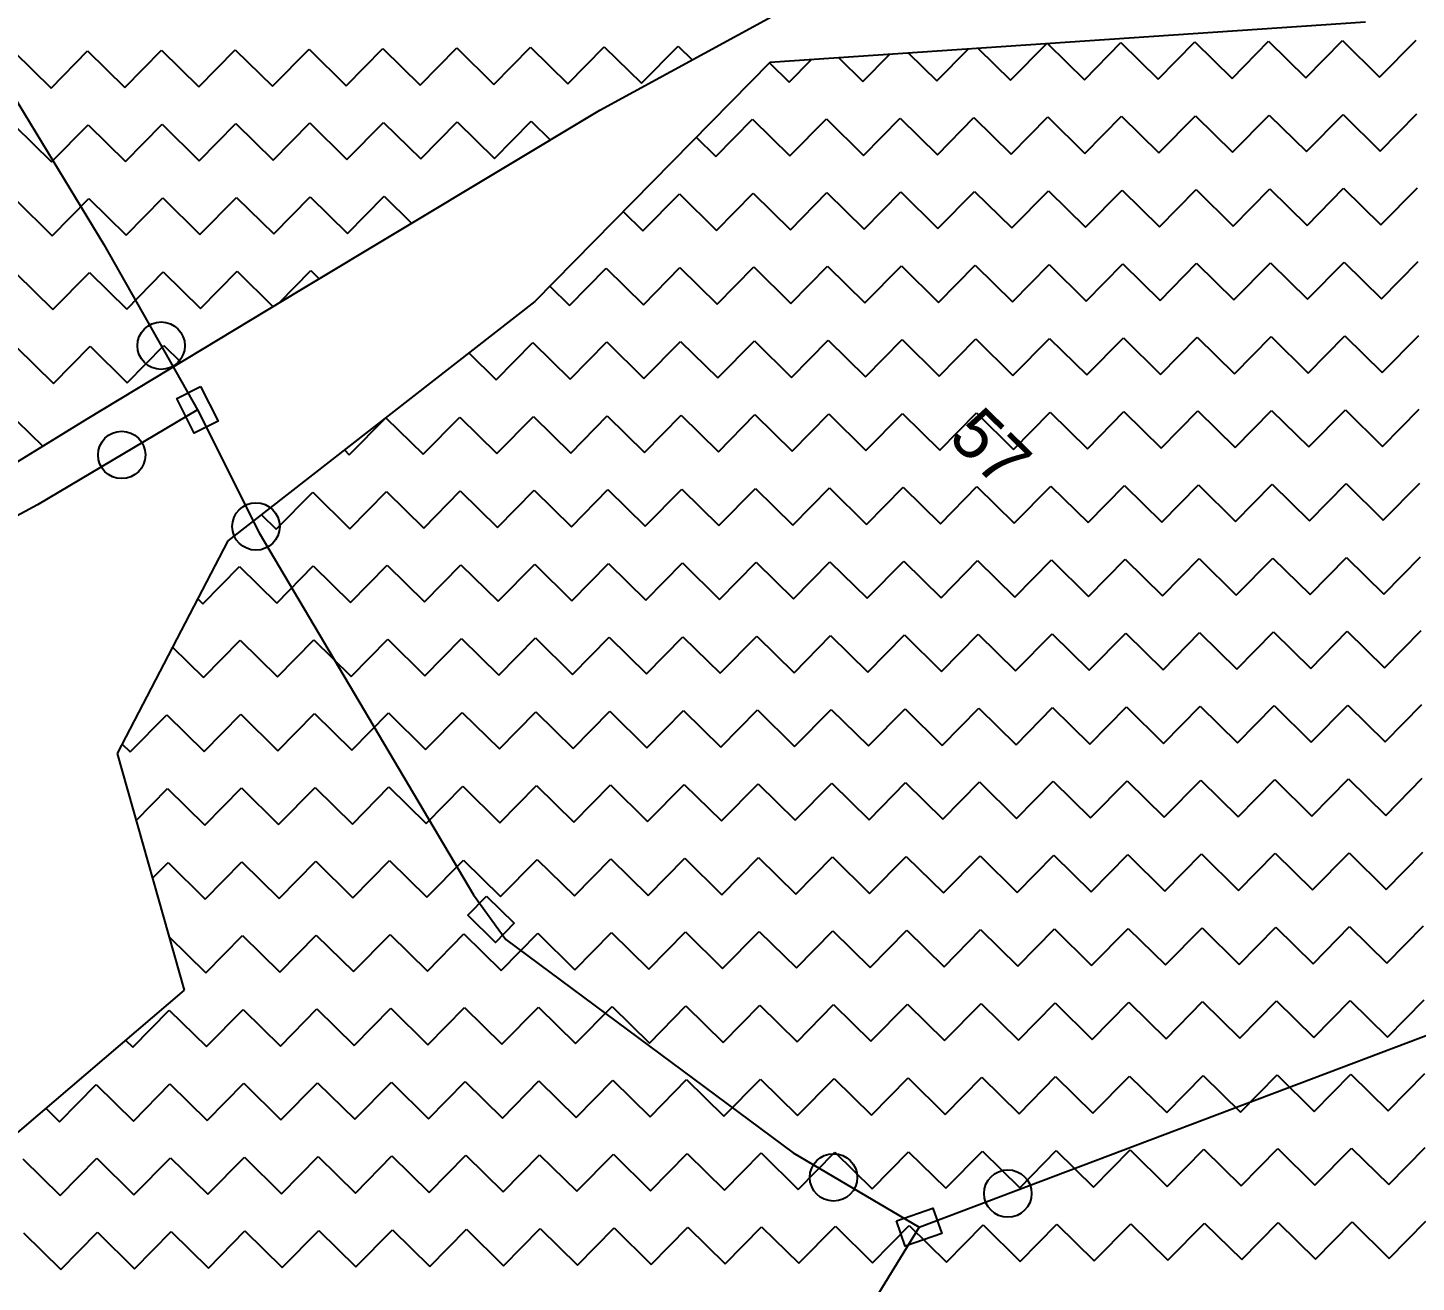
# Model space of a CAD drawing. Header units: metres. Extents: x 342804 to 346854, y 1762918 to 1765966.
# Drawn here: x 345562.5 to 345811.4, y 1764858.7 to 1765083.5 of the extents above; entities that cross this region are included whole.
import ezdxf

# ---------------------------------------------------------------- set-up
doc = ezdxf.new("R2010")
doc.units = ezdxf.units.M
doc.header["$MEASUREMENT"] = 0
for name, color, linetype in [('POLY_HATCH', 12, 'Continuous'), ('POLY_PARCEL', 6, 'Continuous'), ('TEXT_PARCEL', 7, 'Continuous')]:
    doc.layers.add(name, color=color, linetype=linetype)
doc.styles.add('TEXT_MAP', font='')
doc.styles.get('TEXT_MAP').set_extended_font_data('Kruti Dev 050')

msp = doc.modelspace()

# ---------------------------------------------------------------- linework, layer by layer
for points in [[(345593.51, 1765019.18), (345596.63, 1765012.98), (345592.34, 1765010.82), (345589.22, 1765017.03)], [(345644.78, 1764927.89), (345649.73, 1764923.02), (345646.36, 1764919.59), (345641.41, 1764924.46)], [(345718.22, 1764869.69), (345724.78, 1764871.97), (345726.36, 1764867.44), (345719.8, 1764865.16)]]:
    msp.add_lwpolyline(points, close=True)
for centre in [(345586.43, 1765026.52), (345579.37, 1765006.94), (345603.43, 1764994.12), (345706.96, 1764877.47), (345738.2, 1764874.58)]:
    msp.add_circle(centre, 4.25)
at = {"layer": 'POLY_HATCH'}
for p, q in [((345665.04, 1765068.74), (345715.44, 1765096.18)), ((345802.33, 1765084.5), (345695.51, 1765077.26)), ((345695.51, 1765077.26), (345653.39, 1765034.45)), ((345611.34, 1765036.46), (345665.04, 1765068.74)), ((345573.17, 1765013.41), (345611.34, 1765036.46)), ((345653.39, 1765034.45), (345598.4, 1764991.54)), ((345511.06, 1764975.22), (345573.17, 1765013.41)), ((345598.4, 1764991.54), (345578.58, 1764953.42)), ((345578.58, 1764953.42), (345590.54, 1764911.02)), ((345590.54, 1764911.02), (345558.59, 1764883.73))]:
    msp.add_line(p, q, dxfattribs=at)
at = {"layer": 'POLY_HATCH', "linetype": 'Continuous'}
for p, q in [((345560.03, 1765079.23), (345566.7, 1765072.67)), ((345566.7, 1765072.67), (345573.26, 1765079.34)), ((345573.26, 1765079.34), (345579.93, 1765072.78)), ((345579.93, 1765072.78), (345586.49, 1765079.45)), ((345586.49, 1765079.45), (345593.16, 1765072.89)), ((345593.16, 1765072.89), (345599.72, 1765079.56)), ((345599.72, 1765079.56), (345606.39, 1765073)), ((345606.39, 1765073), (345612.95, 1765079.67)), ((345612.95, 1765079.67), (345619.62, 1765073.1)), ((345619.62, 1765073.1), (345626.18, 1765079.77)), ((345626.18, 1765079.77), (345632.85, 1765073.21)), ((345632.85, 1765073.21), (345639.41, 1765079.88)), ((345639.41, 1765079.88), (345646.08, 1765073.32)), ((345646.08, 1765073.32), (345652.64, 1765079.99)), ((345652.64, 1765079.99), (345659.31, 1765073.43)), ((345659.31, 1765073.43), (345665.87, 1765080.1)), ((345665.87, 1765080.1), (345672.54, 1765073.54)), ((345672.54, 1765073.54), (345679.1, 1765080.21)), ((345679.1, 1765080.21), (345681.6, 1765077.75)), ((345725.46, 1765073.97), (345731.07, 1765079.67)), ((345732.88, 1765079.8), (345738.69, 1765074.08)), ((345738.69, 1765074.08), (345745.13, 1765080.63)), ((345745.36, 1765080.64), (345751.92, 1765074.19)), ((345751.92, 1765074.19), (345758.48, 1765080.86)), ((345758.48, 1765080.86), (345765.15, 1765074.3)), ((345765.15, 1765074.3), (345771.71, 1765080.97)), ((345771.71, 1765080.97), (345778.38, 1765074.41)), ((345778.38, 1765074.41), (345784.94, 1765081.08)), ((345784.94, 1765081.08), (345791.61, 1765074.52)), ((345791.61, 1765074.52), (345798.17, 1765081.19)), ((345798.17, 1765081.19), (345804.84, 1765074.62)), ((345804.84, 1765074.62), (345811.4, 1765081.29)), ((345695.47, 1765077.23), (345699, 1765073.76)), ((345699, 1765073.76), (345702.95, 1765077.77)), ((345707.92, 1765078.1), (345712.23, 1765073.86)), ((345712.23, 1765073.86), (345717.01, 1765078.72)), ((345720.4, 1765078.95), (345725.46, 1765073.97)), ((345619.73, 1765059.87), (345626.29, 1765066.54)), ((345626.29, 1765066.54), (345632.96, 1765059.98)), ((345632.96, 1765059.98), (345639.52, 1765066.65)), ((345639.52, 1765066.65), (345646.19, 1765060.09)), ((345646.19, 1765060.09), (345652.75, 1765066.76)), ((345652.75, 1765066.76), (345656.16, 1765063.4)), ((345685.88, 1765060.42), (345692.44, 1765067.09)), ((345692.44, 1765067.09), (345699.11, 1765060.53)), ((345699.11, 1765060.53), (345705.67, 1765067.2)), ((345705.67, 1765067.2), (345712.34, 1765060.63)), ((345712.34, 1765060.63), (345718.9, 1765067.3)), ((345718.9, 1765067.3), (345725.57, 1765060.74)), ((345725.57, 1765060.74), (345732.13, 1765067.41)), ((345732.13, 1765067.41), (345738.8, 1765060.85)), ((345738.8, 1765060.85), (345745.36, 1765067.52)), ((345745.36, 1765067.52), (345752.03, 1765060.96)), ((345752.03, 1765060.96), (345758.59, 1765067.63)), ((345758.59, 1765067.63), (345765.26, 1765061.07)), ((345765.26, 1765061.07), (345771.82, 1765067.74)), ((345771.82, 1765067.74), (345778.49, 1765061.18)), ((345778.49, 1765061.18), (345785.05, 1765067.85)), ((345785.05, 1765067.85), (345791.72, 1765061.29)), ((345791.72, 1765061.29), (345798.28, 1765067.96)), ((345798.28, 1765067.96), (345804.95, 1765061.39)), ((345804.95, 1765061.39), (345811.51, 1765068.06)), ((345560.14, 1765066), (345566.81, 1765059.44)), ((345566.81, 1765059.44), (345573.37, 1765066.11)), ((345573.37, 1765066.11), (345580.04, 1765059.55)), ((345580.04, 1765059.55), (345586.6, 1765066.22)), ((345586.6, 1765066.22), (345593.27, 1765059.66)), ((345593.27, 1765059.66), (345599.83, 1765066.33)), ((345599.83, 1765066.33), (345606.5, 1765059.77)), ((345606.5, 1765059.77), (345613.06, 1765066.44)), ((345613.06, 1765066.44), (345619.73, 1765059.87)), ((345682.35, 1765063.89), (345685.88, 1765060.42)), ((345712.45, 1765047.4), (345719.01, 1765054.07)), ((345719.01, 1765054.07), (345725.68, 1765047.51)), ((345725.68, 1765047.51), (345732.24, 1765054.18)), ((345732.24, 1765054.18), (345738.91, 1765047.62)), ((345738.91, 1765047.62), (345745.47, 1765054.29)), ((345745.47, 1765054.29), (345752.14, 1765047.73)), ((345752.14, 1765047.73), (345758.7, 1765054.4)), ((345758.7, 1765054.4), (345765.37, 1765047.84)), ((345765.37, 1765047.84), (345771.93, 1765054.51)), ((345771.93, 1765054.51), (345778.6, 1765047.95)), ((345778.6, 1765047.95), (345785.16, 1765054.62)), ((345785.16, 1765054.62), (345791.83, 1765048.06)), ((345791.83, 1765048.06), (345798.39, 1765054.73)), ((345798.39, 1765054.73), (345805.06, 1765048.16)), ((345805.06, 1765048.16), (345811.62, 1765054.83)), ((345560.25, 1765052.77), (345566.92, 1765046.21)), ((345566.92, 1765046.21), (345573.48, 1765052.88)), ((345573.48, 1765052.88), (345580.15, 1765046.32)), ((345580.15, 1765046.32), (345586.71, 1765052.99)), ((345586.71, 1765052.99), (345593.38, 1765046.43)), ((345593.38, 1765046.43), (345599.94, 1765053.1)), ((345599.94, 1765053.1), (345606.61, 1765046.54)), ((345606.61, 1765046.54), (345613.17, 1765053.21)), ((345613.17, 1765053.21), (345619.84, 1765046.64)), ((345619.84, 1765046.64), (345626.4, 1765053.31)), ((345626.4, 1765053.31), (345631.32, 1765048.47)), ((345672.76, 1765047.08), (345679.32, 1765053.75)), ((345679.32, 1765053.75), (345685.99, 1765047.19)), ((345685.99, 1765047.19), (345692.55, 1765053.86)), ((345692.55, 1765053.86), (345699.22, 1765047.3)), ((345699.22, 1765047.3), (345705.78, 1765053.97)), ((345705.78, 1765053.97), (345712.45, 1765047.4)), ((345669.23, 1765050.55), (345672.76, 1765047.08)), ((345560.36, 1765039.54), (345567.03, 1765032.98)), ((345567.03, 1765032.98), (345573.59, 1765039.65)), ((345573.59, 1765039.65), (345580.26, 1765033.09)), ((345580.26, 1765033.09), (345586.82, 1765039.76)), ((345586.82, 1765039.76), (345593.49, 1765033.2)), ((345593.49, 1765033.2), (345600.05, 1765039.87)), ((345600.05, 1765039.87), (345606.48, 1765033.53)), ((345607.6, 1765034.21), (345613.28, 1765039.98)), ((345613.28, 1765039.98), (345614.76, 1765038.52)), ((345659.64, 1765033.74), (345666.2, 1765040.41)), ((345666.2, 1765040.41), (345672.87, 1765033.85)), ((345672.87, 1765033.85), (345679.43, 1765040.52)), ((345679.43, 1765040.52), (345686.1, 1765033.96)), ((345686.1, 1765033.96), (345692.66, 1765040.63)), ((345692.66, 1765040.63), (345699.33, 1765034.07)), ((345699.33, 1765034.07), (345705.89, 1765040.74)), ((345705.89, 1765040.74), (345712.56, 1765034.17)), ((345712.56, 1765034.17), (345719.12, 1765040.84)), ((345719.12, 1765040.84), (345725.79, 1765034.28)), ((345725.79, 1765034.28), (345732.35, 1765040.95)), ((345732.35, 1765040.95), (345739.02, 1765034.39)), ((345739.02, 1765034.39), (345745.58, 1765041.06)), ((345745.58, 1765041.06), (345752.25, 1765034.5)), ((345752.25, 1765034.5), (345758.81, 1765041.17)), ((345758.81, 1765041.17), (345765.48, 1765034.61)), ((345765.48, 1765034.61), (345772.04, 1765041.28)), ((345772.04, 1765041.28), (345778.71, 1765034.72)), ((345778.71, 1765034.72), (345785.27, 1765041.39)), ((345785.27, 1765041.39), (345791.94, 1765034.83)), ((345791.94, 1765034.83), (345798.5, 1765041.5)), ((345798.5, 1765041.5), (345805.17, 1765034.93)), ((345805.17, 1765034.93), (345811.73, 1765041.6)), ((345656.11, 1765037.21), (345659.64, 1765033.74)), ((345646.51, 1765020.4), (345653.07, 1765027.07)), ((345653.07, 1765027.07), (345659.74, 1765020.51)), ((345659.74, 1765020.51), (345666.3, 1765027.18)), ((345666.3, 1765027.18), (345672.97, 1765020.62)), ((345672.97, 1765020.62), (345679.54, 1765027.29)), ((345679.54, 1765027.29), (345686.2, 1765020.73)), ((345686.2, 1765020.73), (345692.77, 1765027.4)), ((345692.77, 1765027.4), (345699.43, 1765020.84)), ((345699.43, 1765020.84), (345706, 1765027.51)), ((345706, 1765027.51), (345712.66, 1765020.94)), ((345712.66, 1765020.94), (345719.23, 1765027.61)), ((345719.23, 1765027.61), (345725.89, 1765021.05)), ((345725.89, 1765021.05), (345732.46, 1765027.72)), ((345732.46, 1765027.72), (345739.12, 1765021.16)), ((345739.12, 1765021.16), (345745.69, 1765027.83)), ((345745.69, 1765027.83), (345752.35, 1765021.27)), ((345752.35, 1765021.27), (345758.92, 1765027.94)), ((345758.92, 1765027.94), (345765.58, 1765021.38)), ((345765.58, 1765021.38), (345772.15, 1765028.05)), ((345772.15, 1765028.05), (345778.81, 1765021.49)), ((345778.81, 1765021.49), (345785.38, 1765028.16)), ((345785.38, 1765028.16), (345792.04, 1765021.6)), ((345792.04, 1765021.6), (345798.61, 1765028.26)), ((345798.61, 1765028.26), (345805.27, 1765021.7)), ((345805.27, 1765021.7), (345811.84, 1765028.37)), ((345560.46, 1765026.31), (345567.13, 1765019.75)), ((345567.13, 1765019.75), (345573.69, 1765026.42)), ((345573.69, 1765026.42), (345580.36, 1765019.86)), ((345580.36, 1765019.86), (345586.92, 1765026.53)), ((345586.92, 1765026.53), (345589.95, 1765023.55)), ((345641.59, 1765025.24), (345646.51, 1765020.4)), ((345699.54, 1765007.61), (345706.1, 1765014.28)), ((345706.1, 1765014.28), (345712.77, 1765007.71)), ((345712.77, 1765007.71), (345719.33, 1765014.38)), ((345719.33, 1765014.38), (345726, 1765007.82)), ((345726, 1765007.82), (345732.56, 1765014.49)), ((345732.56, 1765014.49), (345739.23, 1765007.93)), ((345739.23, 1765007.93), (345745.79, 1765014.6)), ((345745.79, 1765014.6), (345752.46, 1765008.04)), ((345752.46, 1765008.04), (345759.02, 1765014.71)), ((345759.02, 1765014.71), (345765.69, 1765008.15)), ((345765.69, 1765008.15), (345772.25, 1765014.82)), ((345772.25, 1765014.82), (345778.92, 1765008.26)), ((345778.92, 1765008.26), (345785.48, 1765014.93)), ((345785.48, 1765014.93), (345792.15, 1765008.37)), ((345792.15, 1765008.37), (345798.71, 1765015.03)), ((345798.71, 1765015.03), (345805.38, 1765008.47)), ((345805.38, 1765008.47), (345811.94, 1765015.14)), ((345560.57, 1765013.08), (345565.21, 1765008.52)), ((345620.16, 1765006.95), (345626.72, 1765013.62)), ((345626.72, 1765013.62), (345633.39, 1765007.06)), ((345633.39, 1765007.06), (345639.95, 1765013.73)), ((345639.95, 1765013.73), (345646.62, 1765007.17)), ((345646.62, 1765007.17), (345653.18, 1765013.84)), ((345653.18, 1765013.84), (345659.85, 1765007.28)), ((345659.85, 1765007.28), (345666.41, 1765013.95)), ((345666.41, 1765013.95), (345673.08, 1765007.39)), ((345673.08, 1765007.39), (345679.64, 1765014.06)), ((345679.64, 1765014.06), (345686.31, 1765007.5)), ((345686.31, 1765007.5), (345692.87, 1765014.17)), ((345692.87, 1765014.17), (345699.54, 1765007.61)), ((345619.27, 1765007.83), (345620.16, 1765006.95)), ((345792.26, 1764995.14), (345798.82, 1765001.8)), ((345798.82, 1765001.8), (345805.49, 1764995.24)), ((345805.49, 1764995.24), (345812.05, 1765001.91)), ((345607.04, 1764993.62), (345613.6, 1765000.29)), ((345613.6, 1765000.29), (345620.27, 1764993.72)), ((345620.27, 1764993.72), (345626.83, 1765000.39)), ((345626.83, 1765000.39), (345633.5, 1764993.83)), ((345633.5, 1764993.83), (345640.06, 1765000.5)), ((345640.06, 1765000.5), (345646.73, 1764993.94)), ((345646.73, 1764993.94), (345653.29, 1765000.61)), ((345653.29, 1765000.61), (345659.96, 1764994.05)), ((345659.96, 1764994.05), (345666.52, 1765000.72)), ((345666.52, 1765000.72), (345673.19, 1764994.16)), ((345673.19, 1764994.16), (345679.75, 1765000.83)), ((345679.75, 1765000.83), (345686.42, 1764994.27)), ((345686.42, 1764994.27), (345692.98, 1765000.94)), ((345692.98, 1765000.94), (345699.65, 1764994.38)), ((345699.65, 1764994.38), (345706.21, 1765001.05)), ((345706.21, 1765001.05), (345712.88, 1764994.48)), ((345712.88, 1764994.48), (345719.44, 1765001.15)), ((345719.44, 1765001.15), (345726.11, 1764994.59)), ((345726.11, 1764994.59), (345732.67, 1765001.26)), ((345732.67, 1765001.26), (345739.34, 1764994.7)), ((345739.34, 1764994.7), (345745.9, 1765001.37)), ((345745.9, 1765001.37), (345752.57, 1764994.81)), ((345752.57, 1764994.81), (345759.13, 1765001.48)), ((345759.13, 1765001.48), (345765.8, 1764994.92)), ((345765.8, 1764994.92), (345772.36, 1765001.59)), ((345772.36, 1765001.59), (345779.03, 1764995.03)), ((345779.03, 1764995.03), (345785.59, 1765001.7)), ((345785.59, 1765001.7), (345792.26, 1764995.14)), ((345604.4, 1764996.22), (345607.04, 1764993.62)), ((345593.92, 1764980.28), (345600.48, 1764986.95)), ((345600.48, 1764986.95), (345607.15, 1764980.39)), ((345607.15, 1764980.39), (345613.71, 1764987.06)), ((345613.71, 1764987.06), (345620.38, 1764980.49)), ((345620.38, 1764980.49), (345626.94, 1764987.16)), ((345626.94, 1764987.16), (345633.61, 1764980.6)), ((345633.61, 1764980.6), (345640.17, 1764987.27)), ((345640.17, 1764987.27), (345646.84, 1764980.71)), ((345646.84, 1764980.71), (345653.4, 1764987.38)), ((345653.4, 1764987.38), (345660.07, 1764980.82)), ((345660.07, 1764980.82), (345666.63, 1764987.49)), ((345666.63, 1764987.49), (345673.3, 1764980.93)), ((345673.3, 1764980.93), (345679.86, 1764987.6)), ((345679.86, 1764987.6), (345686.53, 1764981.04)), ((345686.53, 1764981.04), (345693.09, 1764987.71)), ((345693.09, 1764987.71), (345699.76, 1764981.15)), ((345699.76, 1764981.15), (345706.32, 1764987.81)), ((345706.32, 1764987.81), (345712.99, 1764981.25)), ((345712.99, 1764981.25), (345719.55, 1764987.92)), ((345719.55, 1764987.92), (345726.22, 1764981.36)), ((345726.22, 1764981.36), (345732.78, 1764988.03)), ((345732.78, 1764988.03), (345739.45, 1764981.47)), ((345739.45, 1764981.47), (345746.01, 1764988.14)), ((345746.01, 1764988.14), (345752.68, 1764981.58)), ((345752.68, 1764981.58), (345759.24, 1764988.25)), ((345759.24, 1764988.25), (345765.91, 1764981.69)), ((345765.91, 1764981.69), (345772.47, 1764988.36)), ((345772.47, 1764988.36), (345779.14, 1764981.8)), ((345779.14, 1764981.8), (345785.7, 1764988.47)), ((345785.7, 1764988.47), (345792.37, 1764981.91)), ((345792.37, 1764981.91), (345798.93, 1764988.57)), ((345798.93, 1764988.57), (345805.6, 1764982.01)), ((345805.6, 1764982.01), (345812.16, 1764988.68)), ((345593.01, 1764981.17), (345593.92, 1764980.28)), ((345686.64, 1764967.81), (345693.2, 1764974.48)), ((345693.2, 1764974.48), (345699.87, 1764967.92)), ((345699.87, 1764967.92), (345706.43, 1764974.58)), ((345706.43, 1764974.58), (345713.1, 1764968.02)), ((345713.1, 1764968.02), (345719.66, 1764974.69)), ((345719.66, 1764974.69), (345726.33, 1764968.13)), ((345726.33, 1764968.13), (345732.89, 1764974.8)), ((345732.89, 1764974.8), (345739.56, 1764968.24)), ((345739.56, 1764968.24), (345746.12, 1764974.91)), ((345746.12, 1764974.91), (345752.79, 1764968.35)), ((345752.79, 1764968.35), (345759.35, 1764975.02)), ((345759.35, 1764975.02), (345766.02, 1764968.46)), ((345766.02, 1764968.46), (345772.58, 1764975.13)), ((345772.58, 1764975.13), (345779.25, 1764968.57)), ((345779.25, 1764968.57), (345785.81, 1764975.24)), ((345785.81, 1764975.24), (345792.48, 1764968.68)), ((345792.48, 1764968.68), (345799.04, 1764975.34)), ((345799.04, 1764975.34), (345805.71, 1764968.78)), ((345805.71, 1764968.78), (345812.27, 1764975.45)), ((345588.49, 1764972.49), (345594.03, 1764967.05)), ((345594.03, 1764967.05), (345600.59, 1764973.72)), ((345600.59, 1764973.72), (345607.26, 1764967.16)), ((345607.26, 1764967.16), (345613.82, 1764973.83)), ((345613.82, 1764973.83), (345620.49, 1764967.26)), ((345620.49, 1764967.26), (345627.05, 1764973.93)), ((345627.05, 1764973.93), (345633.72, 1764967.37)), ((345633.72, 1764967.37), (345640.28, 1764974.04)), ((345640.28, 1764974.04), (345646.95, 1764967.48)), ((345646.95, 1764967.48), (345653.51, 1764974.15)), ((345653.51, 1764974.15), (345660.18, 1764967.59)), ((345660.18, 1764967.59), (345666.74, 1764974.26)), ((345666.74, 1764974.26), (345673.41, 1764967.7)), ((345673.41, 1764967.7), (345679.97, 1764974.37)), ((345679.97, 1764974.37), (345686.64, 1764967.81)), ((345779.36, 1764955.34), (345785.92, 1764962.01)), ((345785.92, 1764962.01), (345792.59, 1764955.45)), ((345792.59, 1764955.45), (345799.15, 1764962.11)), ((345799.15, 1764962.11), (345805.82, 1764955.55)), ((345805.82, 1764955.55), (345812.38, 1764962.22)), ((345580.91, 1764953.71), (345587.47, 1764960.38)), ((345587.47, 1764960.38), (345594.14, 1764953.82)), ((345594.14, 1764953.82), (345600.7, 1764960.49)), ((345600.7, 1764960.49), (345607.37, 1764953.93)), ((345607.37, 1764953.93), (345613.93, 1764960.6)), ((345613.93, 1764960.6), (345620.6, 1764954.03)), ((345620.6, 1764954.03), (345627.16, 1764960.7)), ((345627.16, 1764960.7), (345633.83, 1764954.14)), ((345633.83, 1764954.14), (345640.39, 1764960.81)), ((345640.39, 1764960.81), (345647.06, 1764954.25)), ((345647.06, 1764954.25), (345653.62, 1764960.92)), ((345653.62, 1764960.92), (345660.29, 1764954.36)), ((345660.29, 1764954.36), (345666.85, 1764961.03)), ((345666.85, 1764961.03), (345673.52, 1764954.47)), ((345673.52, 1764954.47), (345680.08, 1764961.14)), ((345680.08, 1764961.14), (345686.75, 1764954.58)), ((345686.75, 1764954.58), (345693.31, 1764961.25)), ((345693.31, 1764961.25), (345699.98, 1764954.69)), ((345699.98, 1764954.69), (345706.54, 1764961.35)), ((345706.54, 1764961.35), (345713.21, 1764954.79)), ((345713.21, 1764954.79), (345719.77, 1764961.46)), ((345719.77, 1764961.46), (345726.44, 1764954.9)), ((345726.44, 1764954.9), (345733, 1764961.57)), ((345733, 1764961.57), (345739.67, 1764955.01)), ((345739.67, 1764955.01), (345746.23, 1764961.68)), ((345746.23, 1764961.68), (345752.9, 1764955.12)), ((345752.9, 1764955.12), (345759.46, 1764961.79)), ((345759.46, 1764961.79), (345766.13, 1764955.23)), ((345766.13, 1764955.23), (345772.69, 1764961.9)), ((345772.69, 1764961.9), (345779.36, 1764955.34)), ((345579.46, 1764955.13), (345580.91, 1764953.71)), ((345581.96, 1764941.44), (345587.58, 1764947.15)), ((345587.58, 1764947.15), (345594.25, 1764940.59)), ((345594.25, 1764940.59), (345600.81, 1764947.26)), ((345600.81, 1764947.26), (345607.48, 1764940.7)), ((345607.48, 1764940.7), (345614.04, 1764947.37)), ((345614.04, 1764947.37), (345620.71, 1764940.8)), ((345620.71, 1764940.8), (345627.27, 1764947.47)), ((345627.27, 1764947.47), (345633.94, 1764940.91)), ((345633.94, 1764940.91), (345640.5, 1764947.58)), ((345640.5, 1764947.58), (345647.17, 1764941.02)), ((345647.17, 1764941.02), (345653.73, 1764947.69)), ((345653.73, 1764947.69), (345660.4, 1764941.13)), ((345660.4, 1764941.13), (345666.96, 1764947.8)), ((345666.96, 1764947.8), (345673.63, 1764941.24)), ((345673.63, 1764941.24), (345680.19, 1764947.91)), ((345680.19, 1764947.91), (345686.86, 1764941.35)), ((345686.86, 1764941.35), (345693.42, 1764948.02)), ((345693.42, 1764948.02), (345700.09, 1764941.46)), ((345700.09, 1764941.46), (345706.65, 1764948.12)), ((345706.65, 1764948.12), (345713.32, 1764941.56)), ((345713.32, 1764941.56), (345719.88, 1764948.23)), ((345719.88, 1764948.23), (345726.55, 1764941.67)), ((345726.55, 1764941.67), (345733.11, 1764948.34)), ((345733.11, 1764948.34), (345739.78, 1764941.78)), ((345739.78, 1764941.78), (345746.34, 1764948.45)), ((345746.34, 1764948.45), (345753.01, 1764941.89)), ((345753.01, 1764941.89), (345759.57, 1764948.56)), ((345759.57, 1764948.56), (345766.24, 1764942)), ((345766.24, 1764942), (345772.8, 1764948.67)), ((345772.8, 1764948.67), (345779.47, 1764942.11)), ((345779.47, 1764942.11), (345786.03, 1764948.78)), ((345786.03, 1764948.78), (345792.7, 1764942.22)), ((345792.7, 1764942.22), (345799.26, 1764948.88)), ((345799.26, 1764948.88), (345805.93, 1764942.32)), ((345805.93, 1764942.32), (345812.49, 1764948.99)), ((345673.73, 1764928.01), (345680.29, 1764934.68)), ((345680.29, 1764934.68), (345686.96, 1764928.12)), ((345686.96, 1764928.12), (345693.52, 1764934.79)), ((345693.52, 1764934.79), (345700.19, 1764928.23)), ((345700.19, 1764928.23), (345706.75, 1764934.89)), ((345706.75, 1764934.89), (345713.42, 1764928.33)), ((345713.42, 1764928.33), (345719.99, 1764935)), ((345719.99, 1764935), (345726.65, 1764928.44)), ((345726.65, 1764928.44), (345733.22, 1764935.11)), ((345733.22, 1764935.11), (345739.88, 1764928.55)), ((345739.88, 1764928.55), (345746.45, 1764935.22)), ((345746.45, 1764935.22), (345753.11, 1764928.66)), ((345753.11, 1764928.66), (345759.68, 1764935.33)), ((345759.68, 1764935.33), (345766.34, 1764928.77)), ((345766.34, 1764928.77), (345772.91, 1764935.44)), ((345772.91, 1764935.44), (345779.57, 1764928.88)), ((345779.57, 1764928.88), (345786.14, 1764935.55)), ((345786.14, 1764935.55), (345792.8, 1764928.99)), ((345792.8, 1764928.99), (345799.37, 1764935.65)), ((345799.37, 1764935.65), (345806.03, 1764929.09)), ((345806.03, 1764929.09), (345812.6, 1764935.76)), ((345584.88, 1764931.07), (345587.68, 1764933.92)), ((345587.68, 1764933.92), (345594.35, 1764927.36)), ((345594.35, 1764927.36), (345600.91, 1764934.03)), ((345600.91, 1764934.03), (345607.58, 1764927.47)), ((345607.58, 1764927.47), (345614.14, 1764934.13)), ((345614.14, 1764934.13), (345620.81, 1764927.57)), ((345620.81, 1764927.57), (345627.37, 1764934.24)), ((345627.37, 1764934.24), (345634.04, 1764927.68)), ((345634.04, 1764927.68), (345640.6, 1764934.35)), ((345640.6, 1764934.35), (345647.27, 1764927.79)), ((345647.27, 1764927.79), (345653.83, 1764934.46)), ((345653.83, 1764934.46), (345660.5, 1764927.9)), ((345660.5, 1764927.9), (345667.06, 1764934.57)), ((345667.06, 1764934.57), (345673.73, 1764928.01)), ((345766.45, 1764915.54), (345773.01, 1764922.21)), ((345773.01, 1764922.21), (345779.68, 1764915.65)), ((345779.68, 1764915.65), (345786.24, 1764922.32)), ((345786.24, 1764922.32), (345792.91, 1764915.76)), ((345792.91, 1764915.76), (345799.47, 1764922.42)), ((345799.47, 1764922.42), (345806.14, 1764915.86)), ((345806.14, 1764915.86), (345812.7, 1764922.53)), ((345587.82, 1764920.66), (345594.46, 1764914.13)), ((345594.46, 1764914.13), (345601.02, 1764920.8)), ((345601.02, 1764920.8), (345607.69, 1764914.24)), ((345607.69, 1764914.24), (345614.25, 1764920.9)), ((345614.25, 1764920.9), (345620.92, 1764914.34)), ((345620.92, 1764914.34), (345627.48, 1764921.01)), ((345627.48, 1764921.01), (345634.15, 1764914.45)), ((345634.15, 1764914.45), (345640.71, 1764921.12)), ((345640.71, 1764921.12), (345647.38, 1764914.56)), ((345647.38, 1764914.56), (345653.94, 1764921.23)), ((345653.94, 1764921.23), (345660.61, 1764914.67)), ((345660.61, 1764914.67), (345667.17, 1764921.34)), ((345667.17, 1764921.34), (345673.84, 1764914.78)), ((345673.84, 1764914.78), (345680.4, 1764921.45)), ((345680.4, 1764921.45), (345687.07, 1764914.89)), ((345687.07, 1764914.89), (345693.63, 1764921.56)), ((345693.63, 1764921.56), (345700.3, 1764915)), ((345700.3, 1764915), (345706.86, 1764921.66)), ((345706.86, 1764921.66), (345713.53, 1764915.1)), ((345713.53, 1764915.1), (345720.09, 1764921.77)), ((345720.09, 1764921.77), (345726.76, 1764915.21)), ((345726.76, 1764915.21), (345733.32, 1764921.88)), ((345733.32, 1764921.88), (345739.99, 1764915.32)), ((345739.99, 1764915.32), (345746.55, 1764921.99)), ((345746.55, 1764921.99), (345753.22, 1764915.43)), ((345753.22, 1764915.43), (345759.78, 1764922.1)), ((345759.78, 1764922.1), (345766.45, 1764915.54)), ((345581.34, 1764900.79), (345587.9, 1764907.46)), ((345587.9, 1764907.46), (345594.57, 1764900.9)), ((345594.57, 1764900.9), (345601.13, 1764907.57)), ((345601.13, 1764907.57), (345607.8, 1764901.01)), ((345607.8, 1764901.01), (345614.36, 1764907.67)), ((345614.36, 1764907.67), (345621.03, 1764901.11)), ((345621.03, 1764901.11), (345627.59, 1764907.78)), ((345627.59, 1764907.78), (345634.26, 1764901.22)), ((345634.26, 1764901.22), (345640.82, 1764907.89)), ((345640.82, 1764907.89), (345647.49, 1764901.33)), ((345647.49, 1764901.33), (345654.05, 1764908)), ((345654.05, 1764908), (345660.72, 1764901.44)), ((345660.72, 1764901.44), (345667.28, 1764908.11)), ((345667.28, 1764908.11), (345673.95, 1764901.55)), ((345673.95, 1764901.55), (345680.51, 1764908.22)), ((345680.51, 1764908.22), (345687.18, 1764901.66)), ((345687.18, 1764901.66), (345693.74, 1764908.33)), ((345693.74, 1764908.33), (345700.41, 1764901.77)), ((345700.41, 1764901.77), (345706.97, 1764908.43)), ((345706.97, 1764908.43), (345713.64, 1764901.87)), ((345713.64, 1764901.87), (345720.2, 1764908.54)), ((345720.2, 1764908.54), (345726.87, 1764901.98)), ((345726.87, 1764901.98), (345733.43, 1764908.65)), ((345733.43, 1764908.65), (345740.1, 1764902.09)), ((345740.1, 1764902.09), (345746.66, 1764908.76)), ((345746.66, 1764908.76), (345753.33, 1764902.2)), ((345753.33, 1764902.2), (345759.89, 1764908.87)), ((345759.89, 1764908.87), (345766.56, 1764902.31)), ((345766.56, 1764902.31), (345773.12, 1764908.98)), ((345773.12, 1764908.98), (345779.79, 1764902.42)), ((345779.79, 1764902.42), (345786.35, 1764909.09)), ((345786.35, 1764909.09), (345793.02, 1764902.52)), ((345793.02, 1764902.52), (345799.58, 1764909.19)), ((345799.58, 1764909.19), (345806.25, 1764902.63)), ((345806.25, 1764902.63), (345812.81, 1764909.3)), ((345580.05, 1764902.06), (345581.34, 1764900.79)), ((345660.83, 1764888.21), (345667.39, 1764894.88)), ((345667.39, 1764894.88), (345674.06, 1764888.32)), ((345674.06, 1764888.32), (345680.62, 1764894.99)), ((345680.62, 1764894.99), (345687.29, 1764888.43)), ((345687.29, 1764888.43), (345693.85, 1764895.1)), ((345693.85, 1764895.1), (345700.52, 1764888.54)), ((345700.52, 1764888.54), (345707.08, 1764895.2)), ((345707.08, 1764895.2), (345713.75, 1764888.64)), ((345713.75, 1764888.64), (345720.31, 1764895.31)), ((345720.31, 1764895.31), (345726.98, 1764888.75)), ((345726.98, 1764888.75), (345733.54, 1764895.42)), ((345733.54, 1764895.42), (345740.21, 1764888.86)), ((345740.21, 1764888.86), (345746.77, 1764895.53)), ((345746.77, 1764895.53), (345753.44, 1764888.97)), ((345753.44, 1764888.97), (345760, 1764895.64)), ((345760, 1764895.64), (345766.67, 1764889.08)), ((345766.67, 1764889.08), (345773.23, 1764895.75)), ((345773.23, 1764895.75), (345779.9, 1764889.19)), ((345779.9, 1764889.19), (345786.46, 1764895.86)), ((345786.46, 1764895.86), (345793.13, 1764889.29)), ((345793.13, 1764889.29), (345799.69, 1764895.96)), ((345799.69, 1764895.96), (345806.36, 1764889.4)), ((345806.36, 1764889.4), (345812.92, 1764896.07)), ((345568.22, 1764887.45), (345574.78, 1764894.12)), ((345574.78, 1764894.12), (345581.45, 1764887.56)), ((345581.45, 1764887.56), (345588.01, 1764894.23)), ((345588.01, 1764894.23), (345594.68, 1764887.67)), ((345594.68, 1764887.67), (345601.24, 1764894.34)), ((345601.24, 1764894.34), (345607.91, 1764887.78)), ((345607.91, 1764887.78), (345614.47, 1764894.44)), ((345614.47, 1764894.44), (345621.14, 1764887.88)), ((345621.14, 1764887.88), (345627.7, 1764894.55)), ((345627.7, 1764894.55), (345634.37, 1764887.99)), ((345634.37, 1764887.99), (345640.93, 1764894.66)), ((345640.93, 1764894.66), (345647.6, 1764888.1)), ((345647.6, 1764888.1), (345654.16, 1764894.77)), ((345654.16, 1764894.77), (345660.83, 1764888.21)), ((345565.77, 1764889.86), (345568.22, 1764887.45)), ((345753.55, 1764875.74), (345760.11, 1764882.41)), ((345760.11, 1764882.41), (345766.78, 1764875.85)), ((345766.78, 1764875.85), (345773.34, 1764882.52)), ((345773.34, 1764882.52), (345780.01, 1764875.96)), ((345780.01, 1764875.96), (345786.57, 1764882.63)), ((345786.57, 1764882.63), (345793.24, 1764876.06)), ((345793.24, 1764876.06), (345799.8, 1764882.73)), ((345799.8, 1764882.73), (345806.47, 1764876.17)), ((345806.47, 1764876.17), (345813.03, 1764882.84)), ((345561.66, 1764880.78), (345568.33, 1764874.22)), ((345568.33, 1764874.22), (345574.89, 1764880.89)), ((345574.89, 1764880.89), (345581.56, 1764874.33)), ((345581.56, 1764874.33), (345588.12, 1764881)), ((345588.12, 1764881), (345594.79, 1764874.44)), ((345594.79, 1764874.44), (345601.35, 1764881.11)), ((345601.35, 1764881.11), (345608.02, 1764874.55)), ((345608.02, 1764874.55), (345614.58, 1764881.21)), ((345614.58, 1764881.21), (345621.25, 1764874.65)), ((345621.25, 1764874.65), (345627.81, 1764881.32)), ((345627.81, 1764881.32), (345634.48, 1764874.76)), ((345634.48, 1764874.76), (345641.04, 1764881.43)), ((345641.04, 1764881.43), (345647.71, 1764874.87)), ((345647.71, 1764874.87), (345654.27, 1764881.54)), ((345654.27, 1764881.54), (345660.94, 1764874.98)), ((345660.94, 1764874.98), (345667.5, 1764881.65)), ((345667.5, 1764881.65), (345674.17, 1764875.09)), ((345674.17, 1764875.09), (345680.73, 1764881.76)), ((345680.73, 1764881.76), (345687.4, 1764875.2)), ((345687.4, 1764875.2), (345693.96, 1764881.87)), ((345693.96, 1764881.87), (345700.63, 1764875.31)), ((345700.63, 1764875.31), (345707.19, 1764881.97)), ((345707.19, 1764881.97), (345713.86, 1764875.41)), ((345713.86, 1764875.41), (345720.42, 1764882.08)), ((345720.42, 1764882.08), (345727.09, 1764875.52)), ((345727.09, 1764875.52), (345733.65, 1764882.19)), ((345733.65, 1764882.19), (345740.32, 1764875.63)), ((345740.32, 1764875.63), (345746.88, 1764882.3)), ((345746.88, 1764882.3), (345753.55, 1764875.74)), ((345561.77, 1764867.55), (345568.44, 1764860.99)), ((345568.44, 1764860.99), (345575, 1764867.66)), ((345575, 1764867.66), (345581.67, 1764861.1)), ((345581.67, 1764861.1), (345588.23, 1764867.77)), ((345588.23, 1764867.77), (345594.9, 1764861.21)), ((345594.9, 1764861.21), (345601.46, 1764867.88)), ((345601.46, 1764867.88), (345608.13, 1764861.32)), ((345608.13, 1764861.32), (345614.69, 1764867.98)), ((345614.69, 1764867.98), (345621.36, 1764861.42)), ((345621.36, 1764861.42), (345627.92, 1764868.09)), ((345627.92, 1764868.09), (345634.59, 1764861.53)), ((345634.59, 1764861.53), (345641.15, 1764868.2)), ((345641.15, 1764868.2), (345647.82, 1764861.64)), ((345647.82, 1764861.64), (345654.38, 1764868.31)), ((345654.38, 1764868.31), (345661.05, 1764861.75)), ((345661.05, 1764861.75), (345667.61, 1764868.42)), ((345667.61, 1764868.42), (345674.28, 1764861.86)), ((345674.28, 1764861.86), (345680.84, 1764868.53)), ((345680.84, 1764868.53), (345687.51, 1764861.97)), ((345687.51, 1764861.97), (345694.07, 1764868.64)), ((345694.07, 1764868.64), (345700.74, 1764862.08)), ((345700.74, 1764862.08), (345707.3, 1764868.74)), ((345707.3, 1764868.74), (345713.97, 1764862.18)), ((345713.97, 1764862.18), (345720.53, 1764868.85)), ((345720.53, 1764868.85), (345727.2, 1764862.29)), ((345727.2, 1764862.29), (345733.76, 1764868.96)), ((345733.76, 1764868.96), (345740.43, 1764862.4)), ((345740.43, 1764862.4), (345746.99, 1764869.07)), ((345746.99, 1764869.07), (345753.66, 1764862.51)), ((345753.66, 1764862.51), (345760.22, 1764869.18)), ((345760.22, 1764869.18), (345766.89, 1764862.62)), ((345766.89, 1764862.62), (345773.45, 1764869.29)), ((345773.45, 1764869.29), (345780.12, 1764862.73)), ((345780.12, 1764862.73), (345786.68, 1764869.4)), ((345786.68, 1764869.4), (345793.35, 1764862.83)), ((345793.35, 1764862.83), (345799.91, 1764869.5)), ((345799.91, 1764869.5), (345806.58, 1764862.94)), ((345806.58, 1764862.94), (345813.14, 1764869.61))]:
    msp.add_line(p, q, dxfattribs=at)
at = {"layer": 'POLY_PARCEL'}
for p, q in [((345545.59, 1765094.92), (345576.19, 1765044.67)), ((345576.19, 1765044.67), (345592.93, 1765015)), ((345592.93, 1765015), (345564.29, 1764997.97)), ((345592.93, 1765015), (345603.99, 1764993)), ((345564.29, 1764997.97), (345496.52, 1764962.02)), ((345603.99, 1764993), (345642.42, 1764928.09)), ((345642.42, 1764928.09), (345648.22, 1764920.08)), ((345648.22, 1764920.08), (345699.74, 1764881.9)), ((345722.29, 1764868.56), (345859.57, 1764920.49)), ((345699.74, 1764881.9), (345722.29, 1764868.56)), ((345722.29, 1764868.56), (345709.9, 1764848.32)), ((345722.29, 1764868.56), (345722.29, 1764868.56))]:
    msp.add_line(p, q, dxfattribs=at)

# ---------------------------------------------------------------- texts
at = {"layer": 'TEXT_PARCEL', "style": 'TEXT_MAP'}
msp.add_text('57', height=8.981, rotation=315.47, dxfattribs=at).set_placement((345727.25, 1765009.76))

doc.saveas('drawing.dxf')
